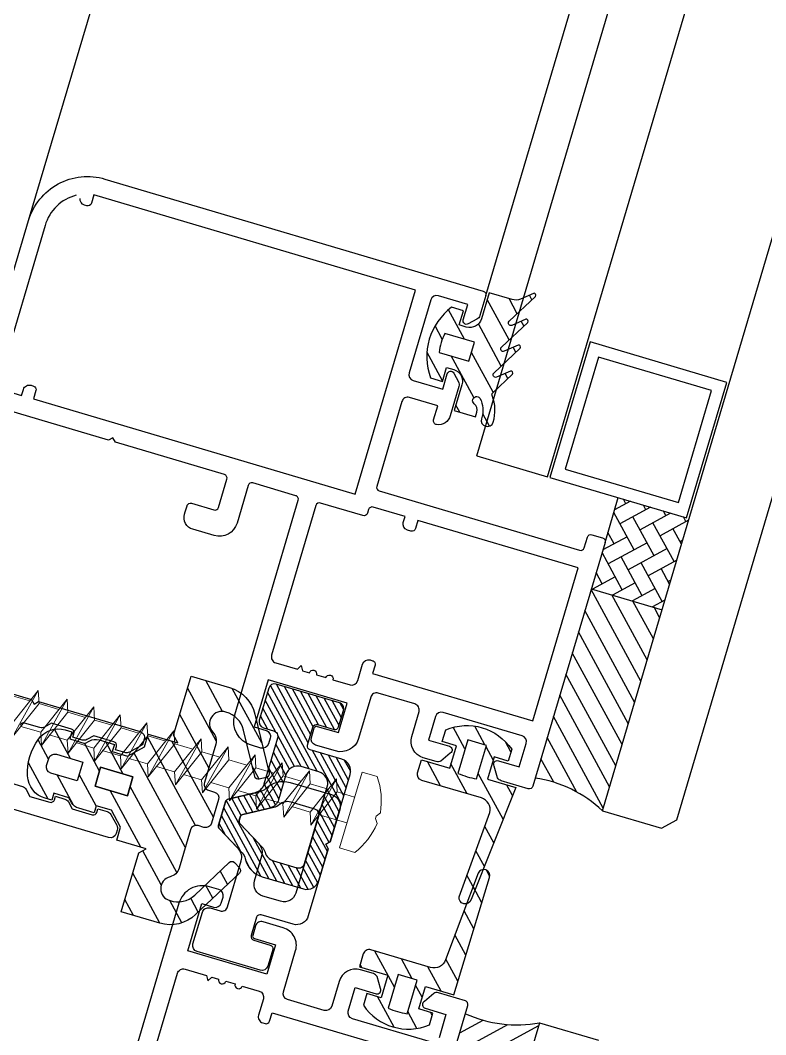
# Model space of a CAD drawing. Header units: millimetres. Extents: x 62878 to 70819, y -67946 to -61850.
# Drawn here: x 67942.76 to 67948.82, y -65723.84 to -65715.58 of the extents above; entities that cross this region are included whole.
import ezdxf

# ---------------------------------------------------------------- set-up
doc = ezdxf.new("R2010")
doc.units = ezdxf.units.MM
doc.layers.add('DOGRAMA', color=171, linetype='Continuous', lineweight=0)
pattern_1 = [(118.5057849383402, (67902.48424503687, -65824.31389920726), (-0.1395045678384407, -0.07576303882639554), [])]

# ---------------------------------------------------------------- blocks, each defined once
blk = doc.blocks.new('a2we')
at = {"lineweight": 5, "ltscale": 0.5}
for p, q in [((-196.0144480926461, -415.2868589025547), (-196.5925912144022, -417.2488821181558)), ((-196.0144480926461, -415.2868589025547), (-195.4639709594615, -417.7110762494052)), ((-197.5747968978259, -417.6063757508618), (-196.5747276986959, -417.2423803302317)), ((-194.1582851917165, -418.2620245979042), (-197.5747968978259, -417.6063757508618)), ((-195.1583543907882, -418.6260200186506), (-197.5747968978259, -417.6063757508618)), ((-196.5747276986959, -417.2423803302317), (-194.1582851917165, -418.2620245979042)), ((-197.1143788935161, -419.7428166739272), (-197.1143788935161, -418.4283854465556)), ((-196.8896500078097, -417.895480952812), (-197.0961171580722, -418.3448917148726)), ((-194.1582851917165, -418.2620245979042), (-195.1583543907882, -418.6260200186506)), ((-195.1583543907882, -418.6260200186506), (-194.9264251741961, -419.2953524503964)), ((-198.1144480926461, -420.1068120946153), (-197.1143788935161, -419.7428166739268)), ((-194.9154016761721, -421.4039929561312), (-198.1144480926461, -420.1068120946153)), ((-193.9153324771005, -421.0399975355008), (-198.1144480926461, -420.1068120946153)), ((-197.1143788935161, -419.7428166739268), (-193.9153324771005, -421.0399975355008)), ((-197.1143788935161, -419.7428166739268), (-193.9153324771005, -421.0399975355008)), ((-194.9154016761394, -420.634479622855), (-194.9154016761394, -419.3608343693425)), ((-197.1143788935161, -422.2969096404012), (-197.1143788935162, -420.512330007273)), ((-193.9153324771005, -421.0399975355008), (-194.9154016761721, -421.4039929561312)), ((-194.9154016761721, -423.1885725893157), (-194.9154016761721, -421.4039929561312)), ((-198.1144480926461, -422.6609050610894), (-197.1143788935161, -422.2969096404012)), ((-197.1143788935161, -422.2969096404012), (-193.9153324771005, -423.594090501975)), ((-197.1143788935161, -422.2969096404012), (-193.9153324771005, -423.594090501975)), ((-194.9154016761721, -423.9580859226053), (-198.1144480926461, -422.6609050610894)), ((-193.9153324771005, -423.594090501975), (-198.1144480926461, -422.6609050610894)), ((-197.1143788935161, -424.8510026068752), (-197.1143788935162, -423.0664229737469)), ((-193.9153324771005, -423.594090501975), (-194.9154016761721, -423.9580859226053)), ((-194.9154016761721, -425.7426655557898), (-194.9154016761721, -423.9580859226053)), ((-198.1144480926461, -425.2149980275636), (-197.1143788935161, -424.8510026068752)), ((-197.1143788935161, -424.8510026068752), (-193.9153324771005, -426.1481834684492)), ((-197.1143788935161, -424.8510026068752), (-193.9153324771005, -426.1481834684492)), ((-194.9154016761721, -426.5121788890793), (-198.1144480926461, -425.2149980275636)), ((-193.9153324771005, -426.1481834684492), (-198.1144480926461, -425.2149980275636)), ((-197.1143788935161, -427.3050955733496), (-197.1143788935162, -425.6205159402211)), ((-193.9153324771005, -426.1481834684492), (-194.9154016761721, -426.5121788890793)), ((-194.9154016761721, -428.1967585222638), (-194.9154016761721, -426.5121788890793)), ((-198.1144480926461, -427.669090994038), (-197.1143788935161, -427.3050955733496)), ((-197.1143788935161, -427.3050955733496), (-193.9153324771005, -428.6022764349236)), ((-197.1143788935161, -427.3050955733496), (-193.9153324771005, -428.6022764349236)), ((-194.9154016761721, -428.9662718555534), (-198.1144480926461, -427.669090994038)), ((-193.9153324771005, -428.6022764349236), (-198.1144480926461, -427.669090994038)), ((-197.1143788935161, -429.5591885398237), (-197.1143788935161, -428.0237477951896)), ((-193.9153324771005, -428.6022764349236), (-194.9154016761721, -428.9662718555534)), ((-194.9154016761721, -430.450851488738), (-194.9154016761721, -428.9662718555534)), ((-198.1144480926461, -429.9231839605702), (-197.1143788935161, -429.5591885398237)), ((-194.9154016761721, -431.2203648220857), (-198.1144480926461, -429.9231839605702)), ((-193.9153324771005, -430.8563694013976), (-198.1144480926461, -429.9231839605702)), ((-197.1143788935161, -429.5591885398237), (-193.9153324771005, -430.8563694013976)), ((-197.1143788935161, -429.5591885398237), (-193.9153324771005, -430.8563694013976)), ((-197.1143788935161, -431.8132815063559), (-197.1143788935161, -430.2778407616635)), ((-193.9153324771005, -430.8563694013976), (-194.9154016761721, -431.2203648220857)), ((-194.9154016761721, -432.7049444552304), (-194.9154016761721, -431.2203648220857)), ((-198.1144480926461, -432.177276926986), (-197.1143788935161, -431.8132815063559)), ((-194.9154016761721, -433.4744577885599), (-198.1144480926461, -432.177276926986)), ((-193.9153324771005, -433.1104623678716), (-198.1144480926461, -432.177276926986)), ((-197.1143788935161, -431.8132815063559), (-193.9153324771005, -433.1104623678716)), ((-197.1143788935161, -431.8132815063559), (-193.9153324771005, -433.1104623678716)), ((-197.1143788935161, -434.0673744728301), (-197.1143788935161, -432.5319337281958)), ((-193.9153324771005, -433.1104623678716), (-194.9154016761721, -433.4744577885599)), ((-198.1144480926461, -434.4313698935184), (-197.1143788935161, -434.0673744728301)), ((-197.1143788935161, -434.0673744728301), (-193.9153324771005, -435.364555334404)), ((-197.1143788935161, -434.0673744728301), (-193.9153324771005, -435.364555334404)), ((-194.9154016761721, -434.9590374217446), (-194.9154016761721, -433.4744577885599)), ((-194.9154016761721, -435.7285507550341), (-198.1144480926461, -434.4313698935184)), ((-193.9153324771005, -435.364555334404), (-198.1144480926461, -434.4313698935184)), ((-197.1143788935161, -436.3642339800811), (-197.1143788935161, -434.7860266946118)), ((-193.9153324771005, -435.364555334404), (-194.9154016761721, -435.7285507550341)), ((-194.9154016761721, -437.2558969289955), (-194.9154016761721, -435.7285507550341)), ((-198.1144480926461, -436.7282294008277), (-197.1143788935161, -436.3642339800811)), ((-197.1143788935161, -436.3642339800811), (-193.9153324771005, -437.6614148416551)), ((-197.1143788935161, -436.3642339800811), (-193.9153324771005, -437.6614148416551)), ((-194.9154016761721, -438.0254102623434), (-198.1144480926461, -436.7282294008277)), ((-193.9153324771005, -437.6614148416551), (-198.1144480926461, -436.7282294008277)), ((-197.1143788935161, -438.6610934873901), (-197.1143788935161, -437.1337473134849)), ((-193.9153324771005, -437.6614148416551), (-194.9154016761721, -438.0254102623434)), ((-194.9154016761721, -439.5527564362646), (-194.9154016761721, -438.0254102623434)), ((-198.1144480926461, -439.0250889080787), (-197.1143788935161, -438.6610934873901)), ((-194.9154016761721, -440.3222697695944), (-198.1144480926461, -439.0250889080787)), ((-193.9153324771005, -439.9582743489061), (-198.1144480926461, -439.0250889080787)), ((-197.1143788935161, -438.6610934873901), (-193.9153324771005, -439.9582743489061)), ((-197.1143788935161, -438.6610934873901), (-193.9153324771005, -439.9582743489061)), ((-197.1143788935161, -440.9579529946993), (-197.1143788935161, -439.430606820736)), ((-193.9153324771005, -439.9582743489061), (-194.9154016761721, -440.3222697695944)), ((-194.9154016761721, -441.849615943574), (-194.9154016761721, -440.3222697695944)), ((-198.1144480926461, -441.3219484153295), (-197.1143788935161, -440.9579529946993)), ((-194.9154016761721, -442.6191292769035), (-198.1144480926461, -441.3219484153295)), ((-193.9153324771005, -442.2551338562151), (-198.1144480926461, -441.3219484153295)), ((-197.1143788935161, -440.9579529946993), (-193.9153324771005, -442.2551338562151)), ((-197.1143788935161, -443.2537258831643), (-197.1143788935161, -441.7274663280053)), ((-193.9153324771005, -442.2551338562151), (-194.9154016761721, -442.6191292769035)), ((-198.1144480926461, -443.6177213039109), (-197.1143788935161, -443.2537258831643)), ((-197.1143788935161, -443.2537258831643), (-193.9153324771005, -444.5509067447383)), ((-194.9154016761721, -444.1453888320787), (-194.9154016761721, -442.6191292769035)), ((-194.9154016761721, -444.9149021654266), (-198.1144480926461, -443.6177213039109)), ((-193.9153324771005, -444.5509067447383), (-198.1144480926461, -443.6177213039109)), ((-197.1143788935161, -445.5538642814245), (-197.1143788935161, -444.0232392165685)), ((-193.9153324771005, -444.5509067447383), (-194.9154016761721, -444.9149021654266)), ((-194.9154016761721, -446.4455272302989), (-194.9154016761721, -444.9149021654266)), ((-198.1144480926461, -445.9178597020545), (-197.1143788935161, -445.5538642814245)), ((-197.1143788935161, -445.5538642814245), (-193.9153324771005, -446.8510451429402)), ((-197.1143788935161, -445.5538642814245), (-193.9153324771005, -446.8510451429402)), ((-193.9153324771005, -446.8510451429402), (-198.1144480926461, -445.9178597020545)), ((-194.9154016761721, -447.2150405636282), (-198.1144480926461, -445.9178597020545)), ((-197.1143788935161, -447.8540026795677), (-197.1143788935161, -446.3233776147298)), ((-193.9153324771005, -446.8510451429402), (-194.9154016761721, -447.2150405636282)), ((-194.9154016761721, -448.7456656284821), (-194.9154016761721, -447.2150405636282)), ((-197.1143788935161, -447.8540026795677), (-198.1144480926461, -448.2179981003141)), ((-194.9154016761721, -449.5151789618299), (-198.1144480926461, -448.2179981003141)), ((-198.1144480926461, -448.2179981003141), (-193.9153324771005, -449.1511835411412)), ((-193.9153324771005, -449.1511835411412), (-197.1143788935161, -447.8540026795677)), ((-197.1143788935161, -450.1541410778275), (-197.1143788935161, -448.6235160129718)), ((-193.9153324770423, -449.1511835411412), (-194.9154016761721, -449.5151789618299)), ((-194.9154016761723, -451.0458040266858), (-194.9154016761721, -449.5151789618299)), ((-198.1144480926461, -450.5181364984577), (-197.1143788935161, -450.1541410778275)), ((-194.9154016761721, -451.8153173600317), (-198.1144480926461, -450.5181364984577)), ((-193.9153324770423, -451.4513219393434), (-198.1144480926461, -450.5181364984577)), ((-197.1143788935161, -450.1541410778275), (-193.9153324770423, -451.4513219393434)), ((-197.1143788935161, -453.2868589025547), (-197.1143788935162, -450.9236544111328)), ((-193.9153324770423, -451.4513219393434), (-194.9154016761721, -451.8153173600317)), ((-194.9154016761721, -453.2868589025547), (-194.9154016761721, -451.8153173600317)), ((-192.7980524524961, -453.2868589025547), (-199.230843732796, -453.2868589025547)), ((-199.230843732796, -454.5827171301502), (-199.230843732796, -453.2868589025547)), ((-192.7980524524961, -454.5827171301502), (-192.7980524524961, -453.2868589025547))]:
    blk.add_line(p, q, dxfattribs=at)
blk.add_lwpolyline([(-196.4690204826777, -455.6637351848848), (-196.1125089353335, -455.3998333582319), (-195.9163872499585, -455.3998333582319), (-195.5598757026143, -455.6637351848848)], dxfattribs=at)
for centre, radius, start, end in [((-196.9143788935627, -418.4283854465556), 0.2, 155.3251238657465, 180), ((-195.115401676151, -419.3608343693425), 0.2, 0, 19.11162363728389), ((-195.6603624057317, -449.5292358589606), 6.187568978619671, 234.757305859688, 262.4904896380407), ((-196.3685337795604, -449.5292358589606), 6.187568978619673, 277.5095103619591, 305.2426941403116)]:
    blk.add_arc(centre, radius, start, end, dxfattribs=at)

msp = doc.modelspace()

# ---------------------------------------------------------------- hatches: boundary and pattern name
at = {"layer": 'DOGRAMA', "lineweight": -2}
h = msp.add_hatch(dxfattribs=at)
h.set_pattern_fill('ANSI31', color=256, scale=0.05, angle=73.50578493834035, style=0)
h.set_pattern_definition(pattern_1)
edge = h.paths.add_edge_path(flags=16)
edge.add_arc((67946.56318129992, -65718.32020128141), 0.3999999999754666, 151.9688259161019, 175.0427439818391)
edge.add_line((67946.16467752351, -65718.28563626774), (67946.4062290403, -65718.3571605591))
edge.add_line((67946.4062290403, -65718.3571605591), (67946.45165600587, -65718.20374481413))
edge.add_line((67946.45165600587, -65718.20374481413), (67946.21010448906, -65718.13222052279))
edge = h.paths.add_edge_path()
edge.add_arc((67946.56318129992, -65718.32020128149), 0.5000000000122576, 126.6358872938001, 200.3756825848486)
edge.add_line((67946.09446637708, -65718.49428838934), (67946.19035121767, -65718.52268024282))
edge.add_line((67946.19035121767, -65718.52268024282), (67946.22442144185, -65718.40761843412))
edge.add_line((67946.22442144185, -65718.40761843412), (67946.28195234618, -65718.4246535462))
edge.add_arc((67946.25356049271, -65718.52053838682), 0.1000000000163452, -16.494215049651075, 73.50578495034893, ccw=False)
edge.add_line((67946.34944533333, -65718.54893024029), (67946.28698325565, -65718.7598768896))
edge.add_line((67946.28698325565, -65718.7598768896), (67946.4595759687, -65718.81098222587))
edge.add_line((67946.4595759687, -65718.81098222587), (67946.47078490054, -65718.77312747143))
edge.add_arc((67946.4084597542, -65718.75467276662), 0.0649999999695298, 343.5057848874501, 411.9151203946055)
edge.add_arc((67946.46871734799, -65718.6777816276), 0.03268943072222331, 38.07550586104571, 231.9151204861343, ccw=False)
edge.add_arc((67946.3208906735, -65718.75550581585), 0.199259164269198, -20.843900705848398, 29.422006454953475, ccw=False)
edge.add_arc((67946.5554369061, -65718.83933783142), 0.05002797725442092, 165.0203899988386, 342.5336263108695)
edge.add_arc((67946.29466826984, -65718.75747244987), 0.3233450411991849, 342.5651376578533, 381.891447812886)
edge.add_arc((67946.61325535837, -65718.62945649639), 0.02000000001111572, 133.5057849452677, 201.8914478111546, ccw=False)
edge.add_line((67946.59948680215, -65718.61495039905), (67946.7590816741, -65718.46346989305))
edge.add_arc((67946.74875525691, -65718.45259032004), 0.01500000002640473, 313.5057850253862, 473.5057849883079)
edge.add_line((67946.742772632, -65718.43883502288), (67946.62986583315, -65718.48794185188))
edge.add_arc((67946.62188899997, -65718.4696014557), 0.01999999999477411, 133.505784915031, 293.50578493956186, ccw=False)
edge.add_line((67946.60812044377, -65718.45509535835), (67946.82154375172, -65718.2525232437))
edge.add_arc((67946.81121733457, -65718.2416436707), 0.0149999999963509, 313.5057849044397, 473.5057849085336)
edge.add_line((67946.8052347097, -65718.22788837356), (67946.69232791083, -65718.27699520256))
edge.add_arc((67946.68435107765, -65718.25865480638), 0.01999999998142972, 133.5057849437303, 293.5057849561888, ccw=False)
edge.add_line((67946.67058252144, -65718.24414870905), (67946.88400582942, -65718.04157659439))
edge.add_arc((67946.87367941224, -65718.03069702139), 0.01500000001638679, 313.5057849850707, 473.5057849595054)
edge.add_line((67946.86769678735, -65718.01694172424), (67946.75478998852, -65718.06604855324))
edge.add_arc((67946.74681315533, -65718.04770815704), 0.02000000001392242, 133.5057850329029, 293.5057849611637, ccw=False)
edge.add_line((67946.7330445991, -65718.03320205973), (67946.9464679071, -65717.83062994512))
edge.add_arc((67946.93614148992, -65717.8197503721), 0.01500000002694136, 313.505784946805, 473.5057849151669)
edge.add_line((67946.93015886503, -65717.80599507493), (67946.82481371536, -65717.85181309744))
edge.add_arc((67946.78492954942, -65717.76011111651), 0.09999999999128228, 253.5057849639707, 293.5057849624992, ccw=False)
edge.add_line((67946.75653769598, -65717.85599595711), (67946.57090179052, -65717.80102848366))
edge.add_line((67946.57090179052, -65717.80102848366), (67946.50843971284, -65718.01197513293))
edge.add_arc((67946.41255487224, -65717.98358327945), 0.1000000000065236, 253.5057849399872, 343.50578493998717, ccw=False)
edge.add_line((67946.38416301875, -65718.07946812005), (67946.32663211442, -65718.06243300797))
edge.add_line((67946.32663211442, -65718.06243300797), (67946.3607023386, -65717.94737119925))
edge.add_line((67946.3607023386, -65717.94737119925), (67946.26481749798, -65717.91897934576))
h = msp.add_hatch(dxfattribs=at)
h.set_pattern_fill('AR-HBONE', color=256, scale=0.03, angle=73.50578493834035, style=0)
h.set_pattern_definition([(208.5057849383403, (67914.44765709256, -65705.3412437913), (-0.1627219703923171, 0.04818257311146708), [0.36, -0.12]), (118.5057849383402, (67914.34220482077, -65705.39851348996), (-0.1627219703923171, 0.04818257311146708), [0.3599999999999998, -0.1199999999999999])])
h.paths.add_polyline_path([(67947.5499237023, -65719.70744294445), (67947.620903336, -65719.46773084294), (67948.19621237955, -65719.63808196386), (67947.9766076866, -65720.37972995055), (67947.40129864309, -65720.20937882962)])
h = msp.add_hatch(dxfattribs=at)
h.set_pattern_fill('ANSI31', color=256, scale=0.03999999999999999, angle=73.50578493834035, style=0)
h.set_pattern_definition([(118.5057849383402, (67896.72069877942, -65843.77852184775), (-0.1116036542707525, -0.06061043106111644), [])])
h.paths.add_polyline_path([(67947.34915720558, -65720.4823294289, -0.4142135623420975), (67947.31498111476, -65720.50089000036), (67946.94517722307, -65721.74979004909, -0.1532309010706403), (67947.49209441312, -65722.01602601056), (67947.8980979179, -65720.64487279007)])
h.paths.add_polyline_path([(67947.40129864309, -65720.20937882962), (67947.33059663416, -65720.448153338, -0.4142135623575963), (67947.34915720558, -65720.4823294289), (67947.8980979179, -65720.64487279007), (67947.9766076866, -65720.37972995055)])
h = msp.add_hatch(dxfattribs=at)
h.set_pattern_fill('ANSI31', color=256, scale=0.05, angle=73.50578493834035, style=0)
h.set_pattern_definition(pattern_1)
edge = h.paths.add_edge_path(flags=16)
edge.add_arc((67943.01870567362, -65721.66135266011), 0.04999999998026643, 163.505784924891, 253.50578494088012, ccw=False)
edge.add_line((67942.97076325334, -65721.64715673336), (67942.98779836544, -65721.589625829))
edge.add_arc((67943.03574078575, -65721.60382175574), 0.05000000000817259, 73.50578495034893, 163.5057849503489, ccw=False)
edge.add_line((67943.04993671249, -65721.55587933543), (67943.26567760375, -65721.61976100577))
edge.add_line((67943.26567760375, -65721.61976100577), (67943.2202506382, -65721.77317675074))
edge.add_line((67943.2202506382, -65721.77317675074), (67943.00450974688, -65721.70929508039))
h.paths.add_polyline_path([(67943.36407789911, -65721.81576453095), (67943.40950486469, -65721.662348786), (67943.67318817636, -65721.74042638308), (67943.62776121075, -65721.89384212805)], flags=16)
edge = h.paths.add_edge_path()
edge.add_arc((67943.0659078648, -65721.55017927501), 0.1999999999700932, 73.50578493643633, 144.0720038210114, ccw=False)
edge.add_line((67943.12269157177, -65721.35840959386), (67943.17667899322, -65721.37439546765))
edge.add_line((67943.17667899322, -65721.37439546765), (67943.15964388111, -65721.43192637201))
edge.add_line((67943.15964388111, -65721.43192637201), (67943.28264905012, -65721.46834865434))
edge.add_line((67943.28264905012, -65721.46834865434), (67943.32081526562, -65721.44762110033))
edge.add_arc((67943.36854001452, -65721.53549799346), 0.1000000000193694, 73.50578495034893, 118.5057849560454, ccw=False)
edge.add_line((67943.39693186799, -65721.43961315285), (67943.52186441937, -65721.47660614016))
edge.add_line((67943.52186441937, -65721.47660614016), (67943.50482930729, -65721.53413704454))
edge.add_line((67943.50482930729, -65721.53413704454), (67943.62783447627, -65721.5705593269))
edge.add_line((67943.62783447627, -65721.5705593269), (67943.76667109072, -65721.49515904447))
edge.add_line((67943.76667109072, -65721.49515904447), (67943.79741500237, -65721.3913308436))
edge.add_line((67943.79741500237, -65721.3913308436), (67944.03712710383, -65721.4623104773))
edge.add_line((67944.03712710383, -65721.4623104773), (67944.00338061029, -65721.4001721303))
edge.add_line((67944.00338061029, -65721.4001721303), (67944.1453398777, -65720.92074792732))
edge.add_line((67944.1453398777, -65720.92074792732), (67944.4586842152, -65721.01353033655))
edge.add_arc((67944.37350865474, -65721.30118485834), 0.3000000000097495, 13.50578493719081, 73.50578493653319, ccw=False)
edge.add_line((67944.66521255835, -65721.23112179659), (67944.77994832202, -65721.70881816481))
edge.add_arc((67944.75077793168, -65721.71582447102), 0.02999999998127257, -76.49421500248371, 13.505784997516287, ccw=False)
edge.add_line((67944.75778423788, -65721.74499486135), (67944.69944345714, -65721.75900747368))
edge.add_arc((67944.69243715097, -65721.72983708336), 0.02999999996032606, 193.5057849434693, 283.50578494995995, ccw=False)
edge.add_line((67944.66326676063, -65721.73684338953), (67944.57280155344, -65721.36019621765))
edge.add_arc((67944.37833228438, -65721.40690492548), 0.1999999999888801, 13.50578493681319, 75.42538227865322)
edge.add_arc((67944.39575880945, -65721.30777321086), 0.09999999999866485, 70.79093734392946, 223.5057849440378)
edge.add_arc((67944.2506978361, -65721.44545877299), 0.1000000000150289, -16.49421505764559, 43.505784944345294, ccw=False)
edge.add_line((67944.34658267672, -65721.47385062647), (67944.25379954206, -65721.78719741384))
edge.add_arc((67944.30174196232, -65721.80139334059), 0.04999999997044491, 163.5057849201566, 253.5057849361456)
edge.add_line((67944.28754603559, -65721.84933576085), (67944.33547420238, -65721.86352746708))
edge.add_arc((67944.32127827563, -65721.91146988737), 0.04999999999835106, -16.49421508636368, 73.5057849296254, ccw=False)
edge.add_line((67944.36922069592, -65721.92566581414), (67944.31243698898, -65722.11743549533))
edge.add_arc((67944.26449456869, -65722.10323956858), 0.04999999999835106, 253.50578493435978, 343.5057849296254, ccw=False)
edge.add_line((67944.25029864194, -65722.15118198888), (67944.20237047513, -65722.13699028264))
edge.add_arc((67944.18817454843, -65722.18493270295), 0.04999999999990947, 73.505784982327, 163.505784966338)
edge.add_line((67944.14023212812, -65722.17073677623), (67944.04744899343, -65722.48408356356))
edge.add_arc((67943.9515641528, -65722.45569171009), 0.1000000000302983, 283.5057849522128, 343.5057849527161, ccw=False)
edge.add_arc((67943.99827286064, -65722.6501609792), 0.1000000000105665, 103.5057849217318, 256.2206325283005)
edge.add_arc((67944.03763004256, -65722.55752301258), 0.2000000000468044, 251.5861875963139, 313.5057849414753)
edge.add_line((67944.17531560469, -65722.70258398596), (67944.45626902021, -65722.43591523246))
edge.add_arc((67944.47692185453, -65722.45767437847), 0.03000000000271974, 43.50578490546462, 133.5057849245975, ccw=False)
edge.add_line((67944.49868100055, -65722.43702154416), (67944.53998666917, -65722.48053983616))
edge.add_arc((67944.51822752318, -65722.50119267049), 0.03000000000218311, -46.49421505626958, 43.50578496388812, ccw=False)
edge.add_line((67944.53888035749, -65722.52295181649), (67944.1825510491, -65722.86116408669))
edge.add_arc((67943.97602270597, -65722.64357262668), 0.2999999999738879, 253.5057849376199, 313.505784938093, ccw=False)
edge.add_line((67943.89084714552, -65722.93122714844), (67943.57750280801, -65722.83844473919))
edge.add_line((67943.57750280801, -65722.83844473919), (67943.71946207539, -65722.35902053623))
edge.add_line((67943.71946207539, -65722.35902053623), (67943.78160042249, -65722.32527404265))
edge.add_line((67943.78160042249, -65722.32527404265), (67943.541888321, -65722.25429440891))
edge.add_line((67943.541888321, -65722.25429440891), (67943.57263223264, -65722.15046620807))
edge.add_line((67943.57263223264, -65722.15046620807), (67943.49723195023, -65722.0116295936))
edge.add_line((67943.49723195023, -65722.0116295936), (67943.37422678125, -65721.97520731125))
edge.add_line((67943.37422678125, -65721.97520731125), (67943.35719166911, -65722.03273821562))
edge.add_line((67943.35719166911, -65722.03273821562), (67943.23225911777, -65721.99574522828))
edge.add_arc((67943.26065097125, -65721.89986038768), 0.1000000000065236, 208.5057849413917, 253.5057849399872, ccw=False)
edge.add_line((67943.17277407812, -65721.94758513656), (67943.1520465241, -65721.90941892104))
edge.add_line((67943.1520465241, -65721.90941892104), (67943.02904135507, -65721.8729966387))
edge.add_line((67943.02904135507, -65721.8729966387), (67943.01200624299, -65721.93052754308))
edge.add_line((67943.01200624299, -65721.93052754308), (67942.9580188216, -65721.91454166929))
edge.add_arc((67943.01480252857, -65721.7227719881), 0.1999999999990942, 182.9395660567313, 253.50578493880352, ccw=False)
edge.add_arc((67943.28494659973, -65721.70890004435), 0.4705000000026118, 144.0720038259706, 182.939566060362, ccw=False)
at = {"layer": 'DOGRAMA', "lineweight": -2, "ltscale": 5}
h = msp.add_hatch(dxfattribs=at)
h.set_pattern_fill('ANSI31', color=256, scale=0.015, angle=73.50578493834035, style=0)
h.set_pattern_definition([(118.5057849383402, (67902.48424503687, -65824.31389920726), (-0.0418513703515322, -0.02272891164791872), [])])
edge = h.paths.add_edge_path(flags=16)
edge.add_line((67944.54477515197, -65722.06778786924), (67944.53703066826, -65722.09394250503))
edge.add_arc((67944.56579612047, -65722.10246006104), 0.03000000002092967, 163.5057850231786, 223.5057850243613)
edge.add_line((67944.54403697448, -65722.12311289541), (67944.72327491138, -65722.31195208227))
edge.add_arc((67944.65074442467, -65722.38079486339), 0.1000000000762098, 15.6468268473227, 43.5057849570548, ccw=False)
edge.add_arc((67944.84333291707, -65722.32685348205), 0.09999999998841178, 195.6468268264516, 253.5057849376199)
edge.add_line((67944.81494106358, -65722.42273832264), (67945.00689508708, -65722.47957661405))
edge.add_arc((67945.02109101384, -65722.43163419377), 0.04999999998852955, 253.5057849089019, 343.505784924891)
edge.add_line((67945.06903343412, -65722.44583012052), (67945.25358048177, -65721.82257865663))
edge.add_arc((67945.1576956412, -65721.79418680318), 0.09999999997035437, 343.5057849512418, 433.505784953609)
edge.add_line((67945.18608749466, -65721.69830196259), (67945.04207589141, -65721.65565959792))
edge.add_arc((67945.01368403793, -65721.75154443848), 0.09999999996466441, 73.50578493288553, 163.5057849408801)
edge.add_line((67944.91779919737, -65721.72315258501), (67944.85780841231, -65721.92575319594))
edge.add_arc((67944.76192357174, -65721.89736134248), 0.09999999997448594, 283.5057849437875, 343.50578494324725, ccw=False)
edge.add_line((67944.78527792566, -65721.99459597698), (67944.56653429798, -65722.04713503493))
edge.add_arc((67944.57354060415, -65722.0763054253), 0.03000000001692407, 103.5057849239973, 163.5057849008036)
edge = h.paths.add_edge_path()
edge.add_line((67945.09318122771, -65721.48306688482), (67945.13718860061, -65721.3344453819))
edge.add_arc((67945.16595405279, -65721.34296293797), 0.03000000000954974, 73.5057849086943, 163.5057849008036, ccw=False)
edge.add_line((67945.17447160886, -65721.31419748577), (67945.30871038567, -65721.35394608065))
edge.add_arc((67945.31722794173, -65721.32518062847), 0.03000000000954974, 253.5057849008036, 343.5057849008036)
edge.add_line((67945.34599339392, -65721.33369818454), (67945.38574198878, -65721.1994594077))
edge.add_arc((67945.3377995685, -65721.18526348093), 0.04999999998852955, 343.5057849089019, 433.5057849136363)
edge.add_line((67945.35199549526, -65721.13732106064), (67944.83901159806, -65720.9854246445))
edge.add_arc((67944.82481567131, -65721.03336706484), 0.05000000004021031, 73.50578494382867, 163.5057849390943)
edge.add_line((67944.77687325099, -65721.01917113809), (67944.70021524659, -65721.27806020767))
edge.add_arc((67944.7481576669, -65721.2922561344), 0.05000000000817259, 163.5057849503489, 253.5057849503489)
edge.add_line((67944.73396174016, -65721.34019855471), (67944.81546385464, -65721.36433163016))
edge.add_arc((67944.8012679279, -65721.41227405047), 0.05000000000817259, -16.49421506564022, 73.50578495034893, ccw=False)
edge.add_line((67944.84921034821, -65721.42646997722), (67944.73856921776, -65721.80012670791))
edge.add_arc((67944.64268437718, -65721.77173485445), 0.09999999998430746, 283.50578495189455, 343.505784953609, ccw=False)
edge.add_line((67944.66603873111, -65721.86896948896), (67944.44729510351, -65721.92150854693))
edge.add_arc((67944.45430140963, -65721.9506789373), 0.02999999998918054, 103.5057848223937, 163.5057848317254)
edge.add_line((67944.42553595747, -65721.9421613812), (67944.368615341, -65722.13439343263))
edge.add_arc((67944.39738079319, -65722.14291098865), 0.03000000001110815, 163.5057849886395, 223.5057849840458)
edge.add_line((67944.3756216472, -65722.163563823), (67944.56143420696, -65722.35932981591))
edge.add_arc((67944.48890372027, -65722.42817259696), 0.1000000000155656, 13.017113220222711, 43.50578493255807, ccw=False)
edge.add_arc((67944.78119457002, -65722.3605999756), 0.2000000000025871, 193.0171132261623, 253.5057849359899)
edge.add_line((67944.72441086304, -65722.5523696568), (67945.06019214744, -65722.65179572842))
edge.add_arc((67945.08858400096, -65722.55591088782), 0.1000000000147868, 253.5057849239981, 343.5057849319926)
edge.add_line((67945.18446884156, -65722.58430274132), (67945.2611268459, -65722.32541367172))
edge.add_line((67945.2611268459, -65722.32541367172), (67945.24087894983, -65722.28813066351))
edge.add_line((67945.24087894983, -65722.28813066351), (67945.27816195806, -65722.26788276735))
edge.add_line((67945.27816195806, -65722.26788276735), (67945.4399955229, -65721.721339176))
edge.add_arc((67945.3441106823, -65721.69294732249), 0.1000000000147868, 343.5057849239981, 433.5057849239981)
edge.add_line((67945.37250253581, -65721.59706248189), (67945.11342912383, -65721.52034989306))
edge.add_arc((67945.1219466799, -65721.49158444088), 0.03000000000954974, 163.5057849008036, 253.5057849008036, ccw=False)
at = {"layer": 'DOGRAMA', "lineweight": -2}
h = msp.add_hatch(dxfattribs=at)
h.set_pattern_fill('ANSI31', color=256, scale=0.05, angle=73.50578493834035, style=0)
h.set_pattern_definition(pattern_1)
edge = h.paths.add_edge_path(flags=16)
edge.add_arc((67946.5801545444, -65721.09819966783), 0.6682513991946327, 246.630105721288, 260.3814641514597)
edge.add_line((67946.4684979423, -65721.75705681148), (67946.54946983376, -65721.48359890176))
edge.add_line((67946.54946983376, -65721.48359890176), (67946.39605408881, -65721.43817193617))
edge.add_line((67946.39605408881, -65721.43817193617), (67946.31508219737, -65721.7116298459))
edge = h.paths.add_edge_path()
edge.add_line((67945.98814694255, -65721.70628094506), (67946.01937798134, -65721.60080762037))
edge.add_line((67946.01937798134, -65721.60080762037), (67946.24950159881, -65721.66894806873))
edge.add_line((67946.24950159881, -65721.66894806873), (67946.30344612044, -65721.48676687163))
edge.add_line((67946.30344612044, -65721.48676687163), (67946.18838431171, -65721.45269664744))
edge.add_line((67946.18838431171, -65721.45269664744), (67946.21677616521, -65721.35681180682))
edge.add_arc((67946.38815357992, -65721.76423515141), 0.4419999999834349, 34.19813681891242, 112.8134330501789, ccw=False)
edge.add_line((67946.7537312725, -65721.51580618636), (67946.72533941903, -65721.61169102696))
edge.add_line((67946.72533941903, -65721.61169102696), (67946.61027761034, -65721.57762080275))
edge.add_line((67946.61027761034, -65721.57762080275), (67946.55633308872, -65721.7598019999))
edge.add_line((67946.55633308872, -65721.7598019999), (67946.78645670609, -65721.82794244826))
edge.add_line((67946.78645670609, -65721.82794244826), (67946.42333457441, -65722.73937494737))
edge.add_arc((67946.37539215414, -65722.7251790206), 0.04999999998852955, 170.2156217273931, 343.50578490890194, ccw=False)
edge.add_line((67946.32611944067, -65722.71668197957), (67946.57619748893, -65722.03033990417))
edge.add_arc((67946.47872896756, -65722.00798174362), 0.1000000000100474, 347.0805145204289, 433.5057849583434)
edge.add_line((67946.50712082101, -65721.912096903), (67946.02189343609, -65721.76841929207))
edge.add_arc((67946.03608936282, -65721.7204768718), 0.04999999998026643, 163.5057849408801, 253.50578494088012, ccw=False)
h = msp.add_hatch(dxfattribs=at)
h.set_pattern_fill('ANSI31', color=256, scale=0.05, angle=73.50578493834035, style=0)
h.set_pattern_definition(pattern_1)
edge = h.paths.add_edge_path(flags=16)
edge.add_arc((67946.01433661944, -65723.00907743261), 0.6682513993509716, 246.6301057311578, 260.3814641613423)
edge.add_line((67945.90268001743, -65723.66793457643), (67945.9836519089, -65723.39447666673))
edge.add_line((67945.9836519089, -65723.39447666673), (67945.83023616397, -65723.34904970114))
edge.add_line((67945.83023616397, -65723.34904970114), (67945.74926427245, -65723.62250761087))
edge = h.paths.add_edge_path()
edge.add_line((67945.54611815684, -65723.18148789751), (67945.51488711798, -65723.28696122217))
edge.add_line((67945.51488711798, -65723.28696122217), (67945.74501073544, -65723.35510167053))
edge.add_line((67945.74501073544, -65723.35510167053), (67945.69106621383, -65723.53728286766))
edge.add_line((67945.69106621383, -65723.53728286766), (67945.57600440513, -65723.50321264348))
edge.add_line((67945.57600440513, -65723.50321264348), (67945.5476125516, -65723.59909748405))
edge.add_arc((67945.91319024416, -65723.350668519), 0.4419999999745816, 214.198136822593, 292.8134330561267)
edge.add_line((67946.08456765891, -65723.75809186356), (67946.11295951242, -65723.66220702298))
edge.add_line((67946.11295951242, -65723.66220702298), (67945.99789770371, -65723.62813679881))
edge.add_line((67945.99789770371, -65723.62813679881), (67946.05184222531, -65723.44595560168))
edge.add_line((67946.05184222531, -65723.44595560168), (67946.28196584276, -65723.51409605004))
edge.add_line((67946.28196584276, -65723.51409605004), (67946.5743642214, -65722.55833514442))
edge.add_arc((67946.52642180111, -65722.54413921767), 0.04999999998439798, 343.505784924891, 516.795948125682)
edge.add_line((67946.48046642722, -65722.52443887225), (67946.21580378071, -65723.22984923805))
edge.add_arc((67946.12187574232, -65723.19553417429), 0.09999999998448471, 253.5057849376199, 339.9310553713776, ccw=False)
edge.add_line((67946.09348388884, -65723.29141901487), (67945.6082565039, -65723.14774140394))
edge.add_arc((67945.59406057716, -65723.19568382425), 0.05000000000817259, 73.50578495034888, 163.5057849550833)
h = msp.add_hatch(dxfattribs=at)
h.set_pattern_fill('ANSI31', color=256, scale=0.03999999999999999, angle=73.50578493834035, style=0)
h.set_pattern_definition([(208.5057849383403, (67970.69096867341, -65593.96645722927), (-0.06061043106111653, 0.1116036542707525), [])])
h.paths.add_polyline_path([(67946.02609683317, -65724.95056300053, 0.4142135623420975), (67946.00753626175, -65724.91638690968), (67946.37734015335, -65723.66748686097, 0.1532309010706403), (67946.98104105037, -65723.7419531413), (67946.57503754555, -65725.11310636175)])
h.paths.add_polyline_path([(67945.9212187333, -65725.2078980804), (67945.9919207423, -65724.96912357201, 0.4142135623575963), (67946.02609683317, -65724.95056300053), (67946.57503754555, -65725.11310636175), (67946.49652777688, -65725.37824920131)])

# ---------------------------------------------------------------- linework, layer by layer
for p, q in [((67942.82367251677, -65717.21291899557), (67955.00992026599, -65676.05757760564)), ((67946.54320726634, -65717.8241155651), (67958.5960133042, -65677.11943292597)), ((67946.47028524888, -65719.12702860111), (67958.88366782601, -65677.20460848643)), ((67947.04559429243, -65719.29737972202), (67959.45897686956, -65677.37495960735)), ((67947.49209441312, -65722.01602601056), (67960.60959495671, -65677.71566184916)), ((67948.09579531013, -65722.0904922909), (67961.18490400026, -65677.88601297006)), ((67946.47028524888, -65719.12702860111), (67947.04559429243, -65719.29737972202)), ((67947.51301429275, -65719.83209323722), (67947.620903336, -65719.46773084294)), ((67947.40129864303, -65720.20937882962), (67947.9766076866, -65720.37972995055)), ((67947.40129864303, -65720.20937882962), (67947.9766076866, -65720.37972995055)), ((67947.49209441312, -65722.01602601056), (67947.97151861608, -65722.15798527798)), ((67947.97151861608, -65722.15798527798), (67948.09579531013, -65722.0904922909)), ((67946.98104105037, -65723.74195314126), (67934.5412020357, -65765.75372181858)), ((67946.98104105037, -65723.7419531413), (67947.46046525333, -65723.88391240871))]:
    msp.add_line(p, q, dxfattribs=at)
at = {"layer": 'DOGRAMA', "lineweight": -2, "ltscale": 0.5}
for points in [[(67942.1763382573, -65719.39909336112), (67942.82367251675, -65717.21291899557, -0.4142135623730951), (67943.44505598713, -65716.87545406), (67946.5229593702, -65717.78683255689, -0.4142135623730951), (67946.54320726634, -65717.8241155651), (67946.49514269762, -65717.98643901177, -0.1991096956269791), (67946.47105904826, -65718.01617489637), (67946.40013433892, -65718.05469314412, -0.6680969080520953), (67946.35951950858, -65718.02180858911), (67946.39691441879, -65717.8955186656), (67946.15720231732, -65717.82453903189, 0.4142135623730951), (67946.09506397028, -65717.85828552542), (67945.91903447863, -65718.45277153708, 0.4142135623730951), (67945.95278097222, -65718.51490988415), (67946.19249307373, -65718.58588951787), (67946.2298908231, -65718.45959000583, -0.6680969080520438), (67946.28186239486, -65718.45412062459), (67946.32038064259, -65718.52504533387, -0.1989616347782854), (67946.32438841235, -65718.56310962007), (67946.25340593947, -65718.80283131001, -0.3728392455561729), (67946.1431188574, -65718.87339486646, -0.4568501953068724), (67946.11867425466, -65718.83519010342), (67946.15274447881, -65718.72012829468), (67945.92262086138, -65718.65198784632, 0.4142135623730951), (67945.86048251437, -65718.68573433989), (67945.65606116925, -65719.37610519216, 0.4142135623730951), (67945.67630906541, -65719.4133882004), (67947.30635135545, -65719.89604970963, 0.4142135623730951), (67947.3436343637, -65719.87580181351), (67947.3691870319, -65719.78950545697, -0.4142135623730951), (67947.40647004009, -65719.76925756082), (67947.49276639661, -65719.79481022897, -0.4142135623730951), (67947.51301429275, -65719.83209323722), (67946.9253029256, -65721.81690943748, -0.4142135623730951), (67946.88801991737, -65721.83715733359), (67946.6681655664, -65721.77205765275, -0.1989616347783402), (67946.63842009331, -65721.74797116422), (67946.61039694617, -65721.65192230987, -0.6680475602943508), (67946.64528317742, -65721.6088444343), (67946.81554588888, -65721.65925984853), (67946.87232959588, -65721.46749016737, 0.4142135623730951), (67946.83858310233, -65721.4053518203), (67946.19615467032, -65721.21512640195, 0.4142135623730951), (67946.13401632328, -65721.24887289552), (67946.07723261628, -65721.44064257671), (67946.24749532781, -65721.49105799092, -0.6680475602943992), (67946.25330262279, -65721.54618536912), (67946.17749207604, -65721.61148868532, -0.1991096956271691), (67946.13943737837, -65721.61549929426), (67946.0346448361, -65721.58446983759, -0.4142135623730951), (67945.94015465412, -65721.41048246589), (67945.99977754647, -65721.20912430066, 0.4142135623730951), (67945.9660310529, -65721.1469859536), (67945.66878804707, -65721.05897120782, 0.4142135623730951), (67945.60664970004, -65721.09271770137), (67945.50727821284, -65721.42831464343, -0.4142135623730951), (67945.32086317171, -65721.52955412409), (67945.15785894266, -65721.48128797316, -0.4142135623730951), (67945.12411244912, -65721.41914962612), (67945.14682593194, -65721.34244175367, -0.4142135623730951), (67945.17168127077, -65721.32894315622), (67945.34427398382, -65721.38004849247), (67945.41525361751, -65721.14033639099), (67944.77282518556, -65720.95011097266), (67944.65925777162, -65721.33365033504), (67944.75514261222, -65721.36204218853, -0.4142135623730951), (67944.78888910575, -65721.42418053556), (67944.77469317903, -65721.47212295585, -0.4142135623730951), (67944.71255483196, -65721.50586944941), (67944.63584695951, -65721.48315596665, -0.4142135623730951), (67944.50086098531, -65721.23460257846), (67945.01759271874, -65719.48949847967, 0.4142135623730951), (67944.99734482262, -65719.45221547144), (67944.64736515444, -65719.34858520621, 0.4142135623730951), (67944.61008214619, -65719.36883310236), (67944.51922821504, -65719.67566459227, -0.4142135623730951), (67944.33281317394, -65719.77690407287), (67944.16022046088, -65719.72579873662, -0.4142135623730951), (67944.09272747373, -65719.60152204258), (67944.09840584444, -65719.58234507444), (67944.1126017712, -65719.53440265414, -0.4142135623730951), (67944.14988477943, -65719.51415475801), (67944.33206597652, -65719.56809927967, 0.4142135623730951), (67944.36934898475, -65719.54785138351), (67944.43748943314, -65719.31772776606, 0.4142135623730951), (67944.41724153698, -65719.28044475785), (67943.5303067615, -65719.0178201131), (67943.51005886539, -65718.98053710489), (67943.47277585714, -65719.00078500102), (67942.58584108166, -65718.73816035628, 0.4142135623730951)], [(67943.21144132511, -65717.00674138094, 0.2621398995659221), (67942.95791129359, -65717.25266759042), (67942.58029964223, -65718.52793597036, 0.4142135623730951), (67942.6140461358, -65718.5900743174), (67942.76746188075, -65718.63550128296), (67942.7816578075, -65718.58755886267, -0.4142135623730951), (67942.84379615451, -65718.55381236911), (67942.86297312265, -65718.55949073979, -0.4142135623730951), (67942.8832210188, -65718.596773748), (67942.86334672134, -65718.66389313644), (67945.48100286955, -65719.4389907366), (67945.97218193485, -65717.78018299429), (67943.35452578662, -65717.00508539418), (67943.33465148919, -65717.07220478258, -0.4142135623730951), (67943.29736848097, -65717.09245267873), (67943.2781915128, -65717.08677430802, -0.3618128521052944), (67943.24266659786, -65717.03355572437)], [(67941.12222794979, -65720.59919813136), (67942.84815508049, -65721.1102514941), (67942.86840297654, -65721.14753450232), (67942.90568598485, -65721.12728660619), (67943.73029561396, -65721.37145654616, -0.4142135623730951), (67943.76404210748, -65721.43359489321), (67943.75572632617, -65721.46167891279, -0.1989123673795887), (67943.73164628027, -65721.49142143261), (67943.64376938716, -65721.53914618149, -0.1989123673797732), (67943.60571108597, -65721.54315015521), (67943.52968464608, -65721.52063844714), (67943.53820220212, -65721.49187299496, 0.4142135623730951), (67943.51795430601, -65721.45458998672), (67943.35495007699, -65721.40632383582), (67943.29858396102, -65721.43693550894, -0.1989123673797732), (67943.2605256598, -65721.44093948268), (67943.18449921995, -65721.41842777458), (67943.19301677597, -65721.38966232241, 0.4142135623729841), (67943.17276887983, -65721.35237931418), (67943.00976465081, -65721.30411316325), (67942.95339853488, -65721.33472483639, -0.1989123673797501), (67942.91534023373, -65721.33872881012), (67942.79137137355, -65721.30202117529, 0.4142135623729288), (67942.75408836528, -65721.32226907143)], [(67942.64941210607, -65721.78144537825), (67942.77338096625, -65721.8181530131, -0.1989123673796753), (67942.80312348605, -65721.84223305895), (67942.83373515922, -65721.89859917494), (67942.99673938821, -65721.94686532587, 0.4142135623736503), (67943.03402239643, -65721.92661742972), (67943.04253995253, -65721.89785197754), (67943.1185663924, -65721.92036368564, -0.1989123673797502), (67943.1483089122, -65721.9444437315), (67943.17892058534, -65722.00080984748), (67943.34192481436, -65722.04907599841, 0.4142135623732063), (67943.37920782261, -65722.0288281023), (67943.38772537859, -65722.00006265008), (67943.46375181855, -65722.02257435821, -0.1989123673796753), (67943.49349433836, -65722.04665440404), (67943.54121908723, -65722.13453129715, -0.1989123673797207), (67943.54522306098, -65722.17258959834), (67943.53690727957, -65722.20067361793, -0.4142135623730951), (67943.47476893259, -65722.2344201115), (67942.65015930348, -65721.99025017153)], [(67946.10039491166, -65723.89835767577), (67945.45796647968, -65723.7081322574, -0.4142135623730951), (67945.42421998619, -65723.64599391038), (67945.48100369313, -65723.45422422916), (67945.65126640456, -65723.50463964342, 0.6680475602943992), (67945.68615263593, -65723.46156176786), (67945.65811990024, -65723.36551007432, 0.1991096956271691), (67945.62838401564, -65723.34142642496), (67945.52359147338, -65723.31039696826, 0.4142135623730951), (67945.34960410165, -65723.40488715027), (67945.28998120932, -65723.60624531549, -0.4142135623730951), (67945.22784286228, -65723.63999180905), (67944.93059985642, -65723.55197706321, -0.4142135623730951), (67944.89685336288, -65723.4898387162), (67944.99622485007, -65723.15424177413, 0.4142135623730951), (67944.89498536944, -65722.96782673302), (67944.73198114042, -65722.91956058207, 0.4142135623730951), (67944.6698427934, -65722.95330707564), (67944.64712931062, -65723.03001494809, 0.4142135623730951), (67944.66062790799, -65723.05487028691), (67944.83322062108, -65723.10597562318), (67944.76224098736, -65723.3456877247), (67944.11981255541, -65723.15546230633), (67944.23337996932, -65722.77192294395), (67944.32926480992, -65722.80031479745, 0.4142135623730951), (67944.39140315697, -65722.76656830391), (67944.40559908372, -65722.71862588362, 0.4142135623730951), (67944.37185259018, -65722.65648753657), (67944.2951447177, -65722.63377405377, 0.4142135623730951), (67944.04659132953, -65722.76876002796), (67943.52985959609, -65724.51386412677, -0.4142135623730951)], [(67945.80950308364, -65725.58518367281), (67946.39721445082, -65723.60036747254, 0.4142135623730951), (67946.37696655461, -65723.5630844643), (67946.15711220363, -65723.49798478346, 0.1989616347783402), (67946.11904791748, -65723.5019925532), (67946.04324695922, -65723.56729870863, 0.6680475602943508), (67946.04905425425, -65723.62242608679), (67946.21931696573, -65723.67284150101), (67946.16253325873, -65723.86461118222, -0.4142135623730951)]]:
    msp.add_lwpolyline(points, format="xyb", dxfattribs=at)
at = {"layer": 'DOGRAMA', "lineweight": -2}
for points in [[(67946.26481749798, -65717.91897934576, 0.3333333333332296), (67946.09446637708, -65718.49428838934), (67946.19035121767, -65718.52268024282), (67946.22442144185, -65718.40761843412), (67946.28195234618, -65718.4246535462, -0.4142135623730951), (67946.34944533333, -65718.54893024029), (67946.28698325565, -65718.7598768896), (67946.4595759687, -65718.81098222587), (67946.47078490054, -65718.77312747143, 0.3076847592325949), (67946.44855358594, -65718.70351140764, -1.128701775595035), (67946.49445042651, -65718.65762207523, -0.2229122392588673), (67946.50710898598, -65718.82640683588, 0.9785310008372164), (67946.60315825677, -65718.85435352972, 0.1732976222504512), (67946.59469752002, -65718.63691348211, -0.3075716929246892), (67946.59948680215, -65718.61495039905), (67946.7590816741, -65718.46346989305, 0.8390996311771624), (67946.742772632, -65718.43883502288), (67946.62986583315, -65718.48794185188, -0.8390996311772869), (67946.60812044377, -65718.45509535835), (67946.82154375172, -65718.2525232437, 0.8390996311771624), (67946.8052347097, -65718.22788837356), (67946.69232791083, -65718.27699520256, -0.839099631177325), (67946.67058252144, -65718.24414870905), (67946.88400582942, -65718.04157659439, 0.8390996311769768), (67946.86769678735, -65718.01694172424), (67946.75478998852, -65718.06604855324, -0.8390996311770358), (67946.7330445991, -65718.03320205973), (67946.9464679071, -65717.83062994512, 0.8390996311781366), (67946.93015886503, -65717.80599507493), (67946.82481371536, -65717.85181309744, -0.1763269807084491), (67946.75653769598, -65717.85599595711), (67946.57090179052, -65717.80102848366), (67946.50843971284, -65718.01197513293, -0.4142135623728453), (67946.38416301875, -65718.07946812005), (67946.32663211442, -65718.06243300797), (67946.3607023386, -65717.94737119925)], [(67946.21010448906, -65718.13222052279, 0.1010205144335734), (67946.16467752351, -65718.28563626774), (67946.4062290403, -65718.3571605591), (67946.45165600587, -65718.20374481413)], [(67946.21010448906, -65718.13222052279, 0.1010205144335734), (67946.16467752351, -65718.28563626774), (67946.4062290403, -65718.3571605591), (67946.45165600587, -65718.20374481413)], [(67942.90395685937, -65721.43282565629, -0.3180171180317411), (67943.12269157177, -65721.35840959386), (67943.17667899322, -65721.37439546765), (67943.15964388111, -65721.43192637201), (67943.28264905012, -65721.46834865434), (67943.32081526562, -65721.44762110033, -0.198912367379756), (67943.39693186799, -65721.43961315285), (67943.52186441937, -65721.47660614016), (67943.50482930729, -65721.53413704454), (67943.62783447627, -65721.5705593269), (67943.76667109072, -65721.49515904447), (67943.79741500237, -65721.3913308436), (67944.03712710383, -65721.4623104773), (67944.00338061029, -65721.4001721303), (67944.1453398777, -65720.92074792732), (67944.4586842152, -65721.01353033655, -0.2679491924317952), (67944.66521255835, -65721.23112179659), (67944.77994832202, -65721.70881816481, -0.4142135623735607), (67944.75778423788, -65721.74499486135), (67944.69944345714, -65721.75900747368, -0.4142135623726812), (67944.66326676063, -65721.73684338953), (67944.57280155344, -65721.36019621765, 0.2769467766270159), (67944.42866041121, -65721.21334077681, 0.7863209524829787), (67944.32322832278, -65721.37661599192, -0.2679491924310053), (67944.34658267672, -65721.47385062647), (67944.25379954206, -65721.78719741384, 0.4142135623730951), (67944.28754603559, -65721.84933576085), (67944.33547420238, -65721.86352746708, -0.4142135623730951), (67944.36922069592, -65721.92566581414), (67944.31243698898, -65722.11743549533, -0.4142135623730951), (67944.25029864194, -65722.15118198888), (67944.20237047513, -65722.13699028264, 0.4142135623730133), (67944.14023212812, -65722.17073677623), (67944.04744899343, -65722.48408356356, -0.2679491924310054), (67943.97491850675, -65722.55292634465, 0.7863209524829787), (67943.97445448751, -65722.74728299062, 0.2769467766270156), (67944.17531560469, -65722.70258398596), (67944.45626902021, -65722.43591523246, -0.4142135623726812), (67944.49868100055, -65722.43702154416), (67944.53998666917, -65722.48053983616, -0.4142135623735606), (67944.53888035749, -65722.52295181649), (67944.1825510491, -65722.86116408669, -0.2679491924317952), (67943.89084714552, -65722.93122714844), (67943.57750280801, -65722.83844473919), (67943.71946207539, -65722.35902053623), (67943.78160042249, -65722.32527404265), (67943.541888321, -65722.25429440891), (67943.57263223264, -65722.15046620807), (67943.49723195023, -65722.0116295936), (67943.37422678125, -65721.97520731125), (67943.35719166911, -65722.03273821562), (67943.23225911777, -65721.99574522828, -0.1989123673796753), (67943.17277407812, -65721.94758513656), (67943.1520465241, -65721.90941892104), (67943.02904135507, -65721.8729966387), (67943.01200624299, -65721.93052754308), (67942.9580188216, -65721.91454166929, -0.3180171180316094), (67942.81506569224, -65721.73302850842, -0.1712365548905719)], [(67945.98814694255, -65721.70628094506), (67946.01937798134, -65721.60080762037), (67946.24950159881, -65721.66894806873), (67946.30344612044, -65721.48676687163), (67946.18838431171, -65721.45269664744), (67946.21677616521, -65721.35681180682, -0.3571428571427583), (67946.7537312725, -65721.51580618636), (67946.72533941903, -65721.61169102696), (67946.61027761034, -65721.57762080275), (67946.55633308872, -65721.7598019999), (67946.78645670609, -65721.82794244826), (67946.42333457441, -65722.73937494737, -0.9430953754055073), (67946.32611944067, -65722.71668197957), (67946.57619748893, -65722.03033990417, 0.3960555621610378), (67946.50712082101, -65721.912096903), (67946.02189343609, -65721.76841929207, -0.4142135623731011)], [(67946.31508219737, -65721.7116298459, 0.0600737299861167), (67946.4684979423, -65721.75705681148), (67946.54946983376, -65721.48359890176), (67946.39605408881, -65721.43817193617)], [(67943.00450974688, -65721.70929508039, -0.4142135623730951), (67942.97076325334, -65721.64715673336), (67942.98779836544, -65721.589625829, -0.4142135623730951), (67943.04993671249, -65721.55587933543), (67943.26567760375, -65721.61976100577), (67943.2202506382, -65721.77317675074)], [(67945.54611815684, -65723.18148789751), (67945.51488711798, -65723.28696122217), (67945.74501073544, -65723.35510167053), (67945.69106621383, -65723.53728286766), (67945.57600440513, -65723.50321264348), (67945.5476125516, -65723.59909748405, 0.3571428571427583), (67946.08456765891, -65723.75809186356), (67946.11295951242, -65723.66220702298), (67945.99789770371, -65723.62813679881), (67946.05184222531, -65723.44595560168), (67946.28196584276, -65723.51409605004), (67946.5743642214, -65722.55833514442, 0.9430953754055073), (67946.48046642722, -65722.52443887225), (67946.21580378071, -65723.22984923805, -0.3960555621610378), (67946.09348388884, -65723.29141901487), (67945.6082565039, -65723.14774140394, 0.4142135623731011)], [(67945.74926427245, -65723.62250761087, 0.0600737299861167), (67945.90268001743, -65723.66793457643), (67945.9836519089, -65723.39447666673), (67945.83023616397, -65723.34904970114)]]:
    msp.add_lwpolyline(points, format="xyb", close=True, dxfattribs=at)
for points in [[(67948.17703541144, -65719.63240359315), (67948.50354172653, -65718.52972792633), (67947.39127757563, -65718.20038242592), (67947.06477126054, -65719.30305809274)], [(67948.10954242431, -65719.50812689906), (67948.37926503245, -65718.59722091346), (67947.45877056272, -65718.32465912), (67947.1890479546, -65719.2355651056)], [(67943.36407789911, -65721.81576453095), (67943.40950486469, -65721.662348786), (67943.67318817636, -65721.74042638308), (67943.62776121075, -65721.89384212805)], [(67943.40950486469, -65721.662348786), (67943.36407789911, -65721.81576453095), (67943.62776121075, -65721.89384212805), (67943.67318817636, -65721.74042638308)]]:
    msp.add_lwpolyline(points, close=True, dxfattribs=at)
at = {"layer": 'DOGRAMA', "linetype": 'ByBlock', "lineweight": -2}
msp.add_lwpolyline([(67945.1078617296, -65720.8928788649, -0.9999999999999998), (67945.16539263396, -65720.90991397701), (67945.24210050644, -65720.93262745978, -0.9999999999999998), (67945.29963141077, -65720.94966257187), (67945.43866442962, -65720.99083075945, 0.4142135623730951), (67945.50080277663, -65720.95708426587), (67945.54055137155, -65720.82284548903, -0.4142135623730951), (67945.60268971857, -65720.78909899549), (67945.6218666867, -65720.79477736619, -0.4142135623730951), (67945.64211458285, -65720.83206037442), (67945.62224028539, -65720.89917976284), (67946.92627411749, -65721.28530897023), (67947.2953682128, -65720.03880604252), (67945.99133438073, -65719.6526768351), (67945.9714600833, -65719.71979622352, -0.4142135623730951), (67945.93417707505, -65719.74004411965), (67945.90541162287, -65719.7315265636, -0.4142135623730951), (67945.87166512932, -65719.66938821659), (67945.88586105606, -65719.62144579626), (67945.62697198646, -65719.54478779188, 0.4142135623730951), (67945.58968897822, -65719.565035688), (67945.5811714222, -65719.59380114019, -0.4142135623730951), (67945.54388841397, -65719.61404903629), (67945.19870298787, -65719.51183836376, 0.4142135623730951), (67945.16141997962, -65719.53208625987), (67944.80084344029, -65720.74982373543, 0.4142135623730951), (67944.8345899339, -65720.81196208244), (67945.0101167231, -65720.86393620945), (67945.04194276145, -65720.83372914269), (67945.05219099118, -65720.87639455475)], format="xyb", close=True, dxfattribs=at)
at = {"layer": 'DOGRAMA', "lineweight": -2, "ltscale": 0.5}
for points in [[(67945.09318122771, -65721.48306688482), (67945.13718860061, -65721.3344453819, -0.4142135623730951), (67945.17447160886, -65721.31419748577), (67945.30871038567, -65721.35394608065, 0.4142135623730951), (67945.34599339392, -65721.33369818454), (67945.38574198878, -65721.1994594077, 0.4142135623730951), (67945.35199549526, -65721.13732106064), (67944.83901159806, -65720.9854246445, 0.4142135623730951), (67944.77687325099, -65721.01917113809), (67944.70021524659, -65721.27806020767, 0.4142135623730951), (67944.73396174016, -65721.34019855471), (67944.81546385464, -65721.36433163016, -0.4142135623730951), (67944.84921034821, -65721.42646997722), (67944.73856921776, -65721.80012670791, -0.2679491924311303), (67944.66603873111, -65721.86896948896), (67944.44729510351, -65721.92150854693, 0.2679491924310549), (67944.42553595747, -65721.9421613812), (67944.368615341, -65722.13439343263, 0.2679491924311364), (67944.3756216472, -65722.163563823), (67944.56143420696, -65722.35932981591, -0.1338222992157564), (67944.58633400353, -65722.40564838985, 0.2702358223096737), (67944.72441086304, -65722.5523696568), (67945.06019214744, -65722.65179572842, 0.4142135623730951), (67945.18446884156, -65722.58430274132), (67945.2611268459, -65722.32541367172), (67945.24087894983, -65722.28813066351), (67945.27816195806, -65722.26788276735), (67945.4399955229, -65721.721339176, 0.4142135623730951), (67945.37250253581, -65721.59706248189), (67945.11342912383, -65721.52034989306, -0.4142135623731091)], [(67944.54477515197, -65722.06778786924), (67944.53703066826, -65722.09394250503, 0.2679491924311364), (67944.54403697448, -65722.12311289541), (67944.72327491138, -65722.31195208227, -0.1221599187188834), (67944.7470386709, -65722.3538241727, 0.2579611168298657), (67944.81494106358, -65722.42273832264), (67945.00689508708, -65722.47957661405, 0.4142135623730951), (67945.06903343412, -65722.44583012052), (67945.25358048177, -65721.82257865663, 0.4142135623730951), (67945.18608749466, -65721.69830196259), (67945.04207589141, -65721.65565959792, 0.4142135623730951), (67944.91779919737, -65721.72315258501), (67944.85780841231, -65721.92575319594, -0.2679491924311186), (67944.78527792566, -65721.99459597698), (67944.56653429798, -65722.04713503493, 0.2679491924310675)], [(67944.6786992957, -65722.88285341153), (67944.63469192284, -65723.03147491445, 0.4142135623730951), (67944.65493981901, -65723.06875792267), (67944.78917859582, -65723.10850651754, -0.4142135623730951), (67944.80942649193, -65723.14578952578), (67944.76967789707, -65723.28002830266, -0.4142135623730951), (67944.70753955003, -65723.31377479616), (67944.19455565282, -65723.16187838002, -0.4142135623730951), (67944.16080915928, -65723.099740033), (67944.23746716368, -65722.84085096337, -0.4142135623730951), (67944.29960551075, -65722.80710446982), (67944.38110762526, -65722.83123754528, 0.4142135623730951), (67944.44324597229, -65722.79749105174), (67944.55388710268, -65722.423834321, 0.2679491924311303), (67944.53053274876, -65722.3265996865), (67944.3756607761, -65722.16343167702, -0.2679491924310549), (67944.36865446993, -65722.13426128663), (67944.42557508641, -65721.94202923524, -0.2679491924311364), (67944.44733423239, -65721.92137640095), (67944.70977883539, -65721.85834100032, 0.1338222992157564), (67944.7558833586, -65721.83304706626, -0.2702358223096737), (67944.95158481985, -65721.7851587861), (67945.28736610425, -65721.88458485772, -0.4142135623730951), (67945.35485909134, -65722.00886155183), (67945.27820108691, -65722.2677506214), (67945.24091807869, -65722.28799851754), (67945.26116597484, -65722.32528152579), (67945.09933240997, -65722.87182511715, -0.4142135623730951), (67944.97505571591, -65722.93931810427), (67944.71598230395, -65722.86260551539, 0.4142135623731091)], [(67944.53706979714, -65722.09381035909), (67944.54481428093, -65722.06765572325, -0.2679491924311364), (67944.56657342691, -65722.04700288895), (67944.81973192841, -65721.9861978757, 0.1221599187188834), (67944.86246259042, -65721.96401502776, -0.2579611168298657), (67944.9569394599, -65721.94318197371), (67945.14889348345, -65722.00002026514, -0.4142135623730951), (67945.18263997699, -65722.0621586122), (67944.99809292931, -65722.68541007604, -0.4142135623730951), (67944.87381623528, -65722.75290306317), (67944.72980463199, -65722.71026069847, -0.4142135623730951), (67944.66231164493, -65722.58598400437), (67944.72230242996, -65722.38338339348, 0.2679491924311186), (67944.69894807604, -65722.28614875894), (67944.54407610334, -65722.12298074945, -0.2679491924310675)]]:
    msp.add_lwpolyline(points, format="xyb", close=True, dxfattribs=at)
at = {"layer": 'DOGRAMA', "linetype": 'ByBlock', "lineweight": -2}
msp.add_lwpolyline([(67943.67368685699, -65724.55645190702), (67944.03426339626, -65723.33871443148, -0.4142135623730951), (67944.09640174327, -65723.30496793792), (67944.27192853249, -65723.3569420649), (67944.2821767622, -65723.399607477), (67944.31400280053, -65723.36940041021), (67944.36967353898, -65723.38588472035, 0.9999999999999998), (67944.42720444335, -65723.40291983243), (67944.5039123158, -65723.42563331523, 0.9999999999999998), (67944.56144322024, -65723.4426684273), (67944.700476239, -65723.48383661486, -0.4142135623730951), (67944.7342227326, -65723.54597496192), (67944.69447413771, -65723.68021373873, 0.4142135623730951), (67944.72822063131, -65723.74235208578), (67944.74739759933, -65723.7480304565, 0.4142135623730951), (67944.78468060758, -65723.72778256035), (67944.804554905, -65723.66066317193), (67946.10858873713, -65724.04679237936)], format="xyb", dxfattribs=at)
at = {"layer": 'DOGRAMA', "lineweight": -2}
for centre, start, end in [((67946.79446416479, -65722.75426578114), 46.62001722081203, 81.46690824298975), ((67946.79783154378, -65722.74289348394), 245.5446616337695, 280.3915526562474)]:
    msp.add_arc(centre, 1.015719411173231, start, end, dxfattribs=at)

# ---------------------------------------------------------------- block references
at = {"layer": 'DOGRAMA', "linetype": 'ByBlock', "lineweight": -2, "xscale": 0.09999999999876999, "yscale": 0.09999999999876999, "zscale": 0.09999999999876999, "rotation": 73.50578493445082}
msp.add_blockref('a2we', (67907.54680309794, -65690.34506196076), dxfattribs=at)

doc.saveas('drawing.dxf')
